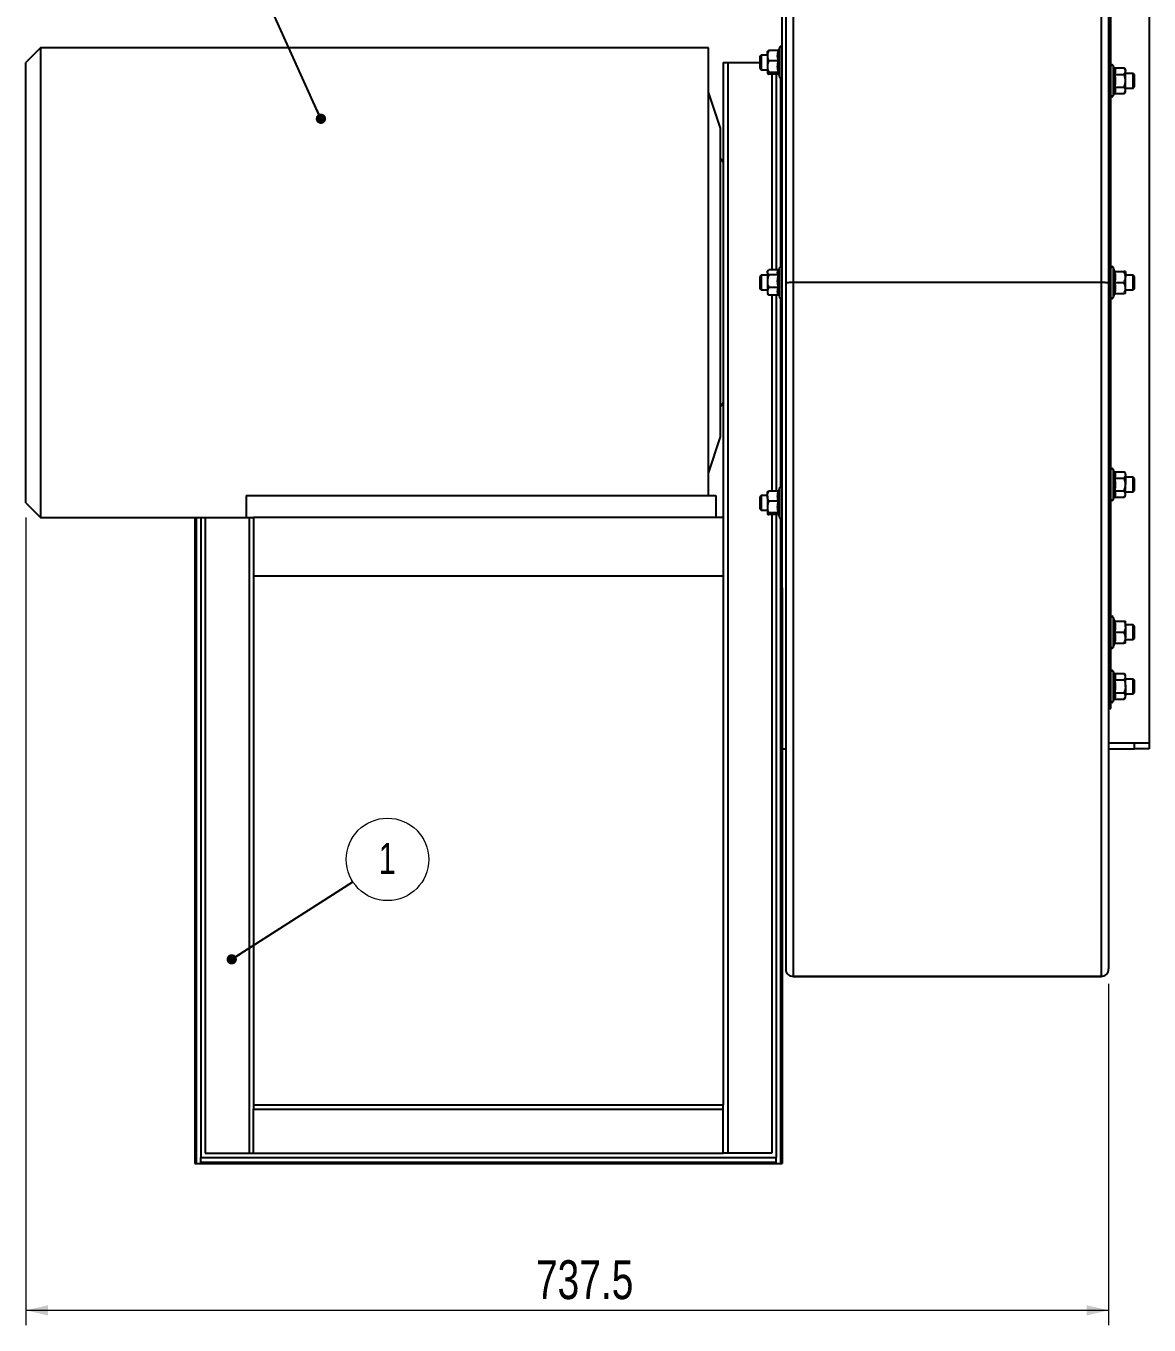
# Model space of a CAD drawing. Header units: millimetres. Extents: x 2 to 418, y 2 to 295.
# Drawn here: x 158.1 to 234.6, y 156.4 to 244.9 of the extents above; entities that cross this region are included whole.
import ezdxf

# ---------------------------------------------------------------- set-up
doc = ezdxf.new("R2010")
doc.units = ezdxf.units.MM
doc.styles.add('SLDTEXTSTYLE0', font='TXT', dxfattribs={"width": 0.75})
doc.dimstyles.new('SLDDIMSTYLE1', dxfattribs={"dimtxt": 0.18, "dimasz": 0.7, "dimexe": 0, "dimexo": 0.0625, "dimgap": 0, "dimtad": 0, "dimtih": 1, "dimtoh": 1, "dimdec": 0, "dimrnd": 1e-09, "dimzin": 0, "dimdsep": 46, "dimtxsty": 'Standard', "dimblk1": 'DOT', "dimblk2": 'DOT', "dimsah": 1, "dimcen": 0.09, "dimadec": 0, "dimazin": 0, "dimtfac": 0.7, "dimtdec": 0, "dimtofl": 0, "dimtmove": 0, "dimatfit": 3, "dimldrblk": 'DOT', "dimfxl": 0, "dimfrac": 2, "dimtolj": 1, "dimtzin": 0, "dimarcsym": 0})
doc.dimstyles.new('SLDDIMSTYLE2', dxfattribs={"dimtxt": 2.645833, "dimasz": 1.5, "dimexe": 0, "dimexo": 0.0625, "dimgap": 0.661458, "dimtad": 1, "dimdec": 1, "dimlfac": 10, "dimrnd": 1e-09, "dimzin": 12, "dimdsep": 46, "dimtxsty": 'SLDTEXTSTYLE0', "dimsah": 1, "dimcen": 0.09, "dimadec": 0, "dimazin": 3, "dimtfac": 1, "dimtdec": 1, "dimtofl": 0, "dimtmove": 0, "dimatfit": 3, "dimfxl": 0, "dimfrac": 2, "dimtolj": 1, "dimtzin": 12, "dimarcsym": 0})

# ---------------------------------------------------------------- blocks, each defined once
blk = doc.blocks.new('_D_2')
at = {"color": 7, "linetype": 'Continuous', "lineweight": 18}
for p, q in [((158.058, 211.396), (158.058, 156.396)), ((231.808, 179.645), (231.808, 156.396)), ((231.808, 157.396), (158.058, 157.396))]:
    blk.add_line(p, q, dxfattribs=at)
for points in [[(158.058, 157.396), (159.558, 157.046), (159.558, 157.746)], [(231.808, 157.396), (230.308, 157.746), (230.308, 157.046)]]:
    blk.add_solid(points, dxfattribs=at)
at = {"color": 7, "linetype": 'Continuous', "lineweight": 18, "insert": (192.794, 160.807), "char_height": 2.6458, "attachment_point": 1, "style": 'SLDTEXTSTYLE0'}
blk.add_mtext('737.5', dxfattribs=at)
blk = doc.blocks.new('_DOT')
at = {"color": 0, "linetype": 'ByBlock', "lineweight": -2}
blk.add_line((-0.5, 0), (-1, 0), dxfattribs=at)
at = {"color": 0, "linetype": 'ByBlock', "const_width": 0.5}
blk.add_lwpolyline([(-0.25, 0, 1), (0.25, 0, 1)], format="xyb", close=True, dxfattribs=at)
blk = doc.blocks.new('SW_NOTE_8')
at = {"color": 0, "linetype": 'Continuous', "lineweight": 0}
blk.add_circle((2.365, 1.517), 2.81, dxfattribs=at)
at = {"color": 0, "linetype": 'Continuous', "lineweight": 0, "insert": (2.344, 2.636), "char_height": 2.117, "attachment_point": 2, "style": 'SLDTEXTSTYLE0'}
blk.add_mtext('1', dxfattribs=at)

msp = doc.modelspace()

# ---------------------------------------------------------------- linework, layer by layer
at = {"color": 7, "linetype": 'Continuous', "lineweight": 25}
for p, q in [((234.558, 267.396), (234.558, 196.044)), ((209.808, 263.147), (209.808, 227.408)), ((231.808, 263.147), (231.808, 227.408)), ((209.558, 227.396), (209.558, 259.146)), ((231.958, 227.396), (231.958, 256.396)), ((159.058, 243.396), (158.058, 242.396)), ((204.556, 243.396), (159.058, 243.396)), ((159.058, 243.396), (159.058, 227.396)), ((204.556, 212.896), (204.556, 243.396)), ((209.408, 243.435), (209.322, 243.201)), ((208.141, 242.896), (208.058, 242.813)), ((208.058, 242.813), (208.058, 241.979)), ((208.558, 242.896), (208.141, 242.896)), ((208.141, 242.896), (208.141, 241.896)), ((208.563, 243.152), (208.558, 243.146)), ((208.558, 242.852), (208.558, 243.146)), ((208.558, 242.852), (208.558, 242.109)), ((209.3, 243.196), (208.658, 243.196)), ((209.3, 242.509), (208.658, 242.509)), ((158.058, 227.396), (158.058, 242.396)), ((205.558, 242.396), (205.558, 171.396)), ((205.558, 242.396), (205.858, 242.396)), ((205.858, 242.396), (208.058, 242.396)), ((208.058, 241.979), (208.141, 241.896)), ((208.141, 241.896), (208.558, 241.896)), ((208.558, 242.109), (208.558, 241.652)), ((208.558, 241.646), (208.563, 241.64)), ((209.3, 241.709), (208.658, 241.709)), ((209.3, 241.596), (208.658, 241.596)), ((209.158, 241.596), (209.158, 228.255)), ((209.32, 241.598), (209.408, 241.357)), ((232.153, 242.061), (232.108, 242.185)), ((232.215, 242.012), (232.858, 242.012)), ((232.215, 241.579), (232.858, 241.579)), ((232.958, 241.896), (232.858, 242.012)), ((232.958, 241.896), (232.958, 241.796)), ((232.958, 241.146), (232.958, 241.796)), ((233.475, 241.646), (232.958, 241.646)), ((233.558, 241.563), (233.475, 241.646)), ((233.475, 240.713), (233.475, 241.646)), ((233.558, 240.785), (233.558, 241.563)), ((232.215, 240.713), (232.858, 240.713)), ((232.958, 240.497), (232.958, 241.146)), ((233.475, 240.646), (233.558, 240.729)), ((233.475, 240.646), (233.475, 240.713)), ((233.558, 240.729), (233.558, 240.785)), ((205.368, 237.909), (204.556, 240.374)), ((232.108, 240.107), (232.153, 240.231)), ((232.215, 240.28), (232.858, 240.28)), ((232.858, 240.28), (232.958, 240.396)), ((232.958, 240.646), (233.475, 240.646)), ((232.958, 240.396), (232.958, 240.497)), ((205.368, 227.396), (205.368, 237.909)), ((205.558, 235.567), (205.368, 235.838)), ((209.408, 228.435), (209.341, 228.253)), ((232.197, 228.19), (232.108, 228.435)), ((158.058, 212.396), (158.058, 227.396)), ((159.058, 227.396), (159.058, 211.396)), ((205.368, 216.883), (205.368, 227.396)), ((208.141, 227.896), (208.058, 227.813)), ((208.058, 227.813), (208.058, 226.979)), ((208.558, 227.896), (208.141, 227.896)), ((208.141, 227.896), (208.141, 226.896)), ((208.611, 228.208), (208.558, 228.146)), ((208.558, 228.089), (208.558, 228.146)), ((208.558, 228.089), (208.558, 227.494)), ((208.558, 227.494), (208.558, 226.801)), ((209.3, 228.255), (208.658, 228.255)), ((209.3, 227.923), (208.658, 227.923)), ((209.558, 206.61), (209.558, 227.396)), ((209.808, 227.408), (209.808, 227.372)), ((210.308, 227.42), (231.308, 227.42)), ((231.808, 227.408), (231.808, 227.372)), ((231.958, 198.396), (231.958, 227.396)), ((232.188, 228.186), (232.189, 228.186)), ((232.215, 228.146), (232.858, 228.146)), ((232.215, 227.396), (232.858, 227.396)), ((232.958, 228.146), (232.958, 227.771)), ((233.475, 227.896), (232.958, 227.896)), ((232.958, 227.021), (232.958, 227.771)), ((233.558, 227.813), (233.475, 227.896)), ((233.475, 226.896), (233.475, 227.896)), ((233.558, 226.979), (233.558, 227.813)), ((208.058, 226.979), (208.141, 226.896)), ((208.141, 226.896), (208.558, 226.896)), ((208.558, 226.801), (208.558, 226.646)), ((208.558, 226.646), (208.611, 226.584)), ((209.3, 227.064), (208.658, 227.064)), ((209.3, 226.537), (208.658, 226.537)), ((209.158, 226.537), (209.158, 213.196)), ((209.353, 226.506), (209.408, 226.357)), ((209.808, 227.372), (209.808, 227.335)), ((209.808, 227.335), (209.808, 180.648)), ((231.808, 227.372), (231.808, 227.335)), ((231.808, 227.335), (231.808, 180.648)), ((232.108, 226.357), (232.197, 226.602)), ((232.188, 226.606), (232.189, 226.606)), ((232.215, 226.646), (232.858, 226.646)), ((232.958, 226.646), (232.958, 227.021)), ((232.958, 226.896), (233.475, 226.896)), ((233.475, 226.896), (233.558, 226.979)), ((205.368, 218.954), (205.558, 219.225)), ((204.556, 214.418), (205.368, 216.883)), ((232.153, 214.561), (232.108, 214.685)), ((232.215, 214.512), (232.858, 214.512)), ((232.958, 214.396), (232.858, 214.512)), ((232.958, 214.296), (232.958, 214.396)), ((232.958, 214.296), (232.958, 213.646)), ((233.475, 214.146), (232.958, 214.146)), ((233.558, 214.063), (233.475, 214.146)), ((233.475, 213.146), (233.475, 214.146)), ((209.408, 213.435), (209.322, 213.201)), ((232.215, 214.079), (232.858, 214.079)), ((232.958, 212.997), (232.958, 213.646)), ((233.558, 213.229), (233.558, 214.063)), ((158.058, 212.396), (159.058, 211.396)), ((173.058, 212.896), (173.058, 211.396)), ((173.058, 212.896), (205.058, 212.896)), ((205.058, 212.896), (205.058, 211.396)), ((208.141, 212.896), (208.058, 212.813)), ((208.058, 212.813), (208.058, 212.757)), ((208.058, 212.757), (208.058, 211.979)), ((208.558, 212.896), (208.141, 212.896)), ((208.141, 212.896), (208.141, 212.829)), ((208.141, 212.829), (208.141, 211.896)), ((208.558, 212.852), (208.558, 213.146)), ((208.558, 212.852), (208.558, 212.109)), ((209.3, 213.196), (208.658, 213.196)), ((209.3, 212.509), (208.658, 212.509)), ((232.108, 212.607), (232.153, 212.731)), ((232.215, 213.213), (232.858, 213.213)), ((232.215, 212.78), (232.858, 212.78)), ((232.858, 212.78), (232.958, 212.896)), ((232.958, 213.146), (233.475, 213.146)), ((232.958, 212.896), (232.958, 212.997)), ((233.475, 213.146), (233.558, 213.229)), ((208.058, 211.979), (208.141, 211.896)), ((208.141, 211.896), (208.558, 211.896)), ((208.558, 212.109), (208.558, 211.652)), ((209.3, 211.709), (208.658, 211.709)), ((209.3, 211.596), (208.658, 211.596)), ((209.158, 211.596), (209.158, 167.796)), ((209.32, 211.598), (209.408, 211.357)), ((159.058, 211.396), (169.558, 211.396)), ((169.558, 211.396), (169.658, 211.396)), ((169.558, 211.396), (169.558, 167.396)), ((169.658, 211.396), (169.658, 167.396)), ((169.658, 211.396), (169.958, 211.396)), ((169.958, 211.396), (169.958, 167.796)), ((169.958, 211.396), (170.258, 211.396)), ((170.258, 211.396), (173.258, 211.396)), ((173.258, 211.396), (173.558, 211.396)), ((205.558, 211.396), (173.558, 211.396)), ((173.558, 211.396), (173.558, 171.396)), ((205.558, 207.396), (173.558, 207.396)), ((209.558, 206.61), (209.558, 167.396)), ((232.197, 204.374), (232.108, 204.619)), ((232.188, 204.371), (232.189, 204.37)), ((232.215, 204.33), (232.858, 204.33)), ((232.215, 203.58), (232.858, 203.58)), ((232.958, 203.955), (232.958, 204.33)), ((233.475, 204.08), (232.958, 204.08)), ((232.958, 203.955), (232.958, 203.205)), ((233.558, 203.998), (233.475, 204.08)), ((233.475, 203.08), (233.475, 204.08)), ((233.558, 203.163), (233.558, 203.998)), ((232.108, 202.541), (232.197, 202.787)), ((232.188, 202.79), (232.189, 202.79)), ((232.215, 202.83), (232.858, 202.83)), ((232.958, 202.83), (232.958, 203.205)), ((232.958, 203.08), (233.475, 203.08)), ((233.475, 203.08), (233.558, 203.163)), ((232.153, 200.811), (232.108, 200.935)), ((232.215, 200.762), (232.858, 200.762)), ((232.215, 200.329), (232.858, 200.329)), ((232.958, 200.646), (232.858, 200.762)), ((232.958, 200.546), (232.958, 200.646)), ((232.958, 199.896), (232.958, 200.546)), ((233.475, 200.396), (232.958, 200.396)), ((233.558, 200.313), (233.475, 200.396)), ((233.475, 199.396), (233.475, 200.396)), ((233.558, 199.479), (233.558, 200.313)), ((232.215, 199.463), (232.858, 199.463)), ((232.858, 199.03), (232.958, 199.146)), ((232.958, 199.896), (232.958, 199.247)), ((232.958, 199.396), (233.475, 199.396)), ((232.958, 199.146), (232.958, 199.247)), ((233.475, 199.396), (233.558, 199.479)), ((231.808, 198.396), (231.958, 198.396)), ((232.108, 198.857), (232.153, 198.981)), ((232.215, 199.03), (232.858, 199.03)), ((209.558, 195.646), (209.808, 195.646)), ((231.808, 196.044), (233.558, 196.044)), ((231.808, 195.644), (233.558, 195.644)), ((233.558, 195.644), (233.558, 196.044)), ((233.558, 196.044), (234.558, 196.044)), ((234.558, 195.644), (233.558, 195.644)), ((234.558, 196.044), (234.558, 195.644)), ((210.308, 180.146), (231.308, 180.146)), ((173.558, 171.396), (205.558, 171.396)), ((173.558, 171.396), (173.558, 171.096)), ((173.558, 171.096), (205.558, 171.096)), ((173.558, 168.096), (173.558, 171.096)), ((205.558, 171.096), (205.558, 171.396)), ((205.558, 168.096), (205.558, 171.096)), ((169.558, 167.396), (169.658, 167.396)), ((169.658, 167.396), (169.958, 167.396)), ((169.958, 167.796), (209.158, 167.796)), ((169.958, 167.496), (169.958, 167.796)), ((169.958, 167.496), (209.158, 167.496)), ((169.958, 167.396), (169.958, 167.496)), ((169.958, 167.396), (209.158, 167.396)), ((170.258, 168.096), (173.558, 168.096)), ((173.558, 168.096), (205.558, 168.096)), ((208.858, 168.096), (205.558, 168.096)), ((209.158, 167.496), (209.158, 167.796)), ((209.158, 167.396), (209.158, 167.496)), ((209.158, 167.396), (209.458, 167.396)), ((209.458, 167.396), (209.558, 167.396))]:
    msp.add_line(p, q, dxfattribs=at)
at = {"color": 8, "linetype": 'Continuous', "lineweight": 25}
for p, q in [((209.408, 241.357), (209.408, 243.435)), ((209.326, 243.203), (209.362, 243.241)), ((205.858, 242.396), (205.858, 168.096)), ((208.858, 241.596), (208.858, 228.255)), ((232.108, 242.185), (232.108, 240.107)), ((209.458, 241.309), (209.458, 228.483)), ((209.408, 228.356), (209.408, 228.435)), ((209.408, 226.357), (209.408, 228.356)), ((232.108, 228.435), (232.108, 226.357)), ((208.858, 226.537), (208.858, 213.196)), ((209.458, 226.309), (209.458, 213.483)), ((232.108, 214.685), (232.108, 214.546)), ((232.108, 214.546), (232.108, 212.607)), ((209.326, 213.203), (209.362, 213.241)), ((209.408, 213.028), (209.408, 213.435)), ((209.408, 211.357), (209.408, 213.028)), ((208.858, 211.596), (208.858, 168.096)), ((170.258, 211.396), (170.258, 168.096)), ((173.258, 211.396), (173.258, 168.096)), ((209.458, 211.309), (209.458, 167.396)), ((232.108, 204.619), (232.108, 204.1)), ((232.108, 204.1), (232.108, 202.541)), ((232.108, 200.935), (232.108, 199.896)), ((232.108, 199.896), (232.108, 198.857)), ((210.308, 180.146), (210.308, 180.139)), ((231.308, 180.146), (231.308, 180.136))]:
    msp.add_line(p, q, dxfattribs=at)
at = {"color": 7, "linetype": 'Continuous', "lineweight": 25}
for centre, radius, start, end in [((209.48, 243.409), 0.0773, 0, 160), ((232.035, 242.159), 0.0773, 20, 180), ((209.48, 241.383), 0.0773, 200, 0), ((232.035, 240.133), 0.0773, 180, 340), ((209.48, 228.409), 0.0773, 0, 160), ((232.035, 228.409), 0.0773, 20, 180), ((232.255, 228.206), 0.06, 196.24544, 262.4468), ((232.255, 226.586), 0.06, 97.58811, 164.35455), ((209.48, 226.383), 0.0773, 200, 0), ((232.035, 226.383), 0.0773, 180, 340), ((232.035, 214.659), 0.0773, 20, 180), ((209.48, 213.409), 0.0773, 0, 160), ((232.035, 212.633), 0.0773, 180, 340), ((209.48, 211.383), 0.0773, 200, 0), ((232.035, 204.593), 0.0773, 20, 180), ((232.255, 204.39), 0.06, 196.23403, 262.32988), ((232.255, 202.77), 0.06, 97.6636, 164.3516), ((232.035, 202.568), 0.0773, 180, 340), ((232.035, 200.909), 0.0773, 20, 180), ((232.035, 198.883), 0.0773, 180, 340)]:
    msp.add_arc(centre, radius, start, end, dxfattribs=at)
for points, knots in [([(210.308, 263.647), (210.308, 263.638), (210.308, 263.619), (210.308, 263.451), (210.308, 263.181), (210.308, 262.8), (210.308, 262.311), (210.308, 261.715), (210.308, 261.013), (210.308, 260.208), (210.308, 259.301), (210.308, 258.295), (210.308, 257.193), (210.308, 255.998), (210.308, 254.712), (210.308, 253.339), (210.308, 251.883), (210.308, 250.348), (210.308, 248.738), (210.308, 247.057), (210.308, 245.309), (210.308, 243.5), (210.308, 241.634), (210.308, 239.717), (210.308, 237.754), (210.308, 235.749), (210.308, 233.709), (210.308, 231.637), (210.308, 229.54), (210.308, 228.127), (210.308, 227.42)], [0, 0, 0, 0, 0.035726, 0.071453, 0.107179, 0.142905, 0.178631, 0.214357, 0.250083, 0.285809, 0.321536, 0.357262, 0.392988, 0.428714, 0.46444, 0.500166, 0.535893, 0.571619, 0.607345, 0.643071, 0.678797, 0.714524, 0.75025, 0.785928, 0.821607, 0.857286, 0.892964, 0.928643, 0.964321, 1, 1, 1, 1]), ([(208.658, 243.196), (208.631, 243.143), (208.578, 243.034), (208.558, 242.915), (208.558, 242.854), (208.558, 242.852)], [0, 0, 0, 0, 0.484337, 0.986317, 1, 1, 1, 1]), ([(208.558, 242.852), (208.562, 242.804), (208.569, 242.706), (208.614, 242.592), (208.648, 242.528), (208.658, 242.509)], [0, 0, 0, 0, 0.406286, 0.827279, 1, 1, 1, 1]), ([(208.658, 242.509), (208.631, 242.447), (208.578, 242.32), (208.558, 242.182), (208.558, 242.111), (208.558, 242.109)], [0, 0, 0, 0, 0.484344, 0.986322, 1, 1, 1, 1]), ([(208.658, 243.196), (208.642, 243.191), (208.597, 243.177), (208.583, 243.162), (208.575, 243.152)], [0, 0, 0, 0, 0.340181, 1, 1, 1, 1]), ([(209.3, 242.509), (209.28, 242.621), (209.241, 242.851), (209.28, 243.08), (209.3, 243.196)], [0, 0, 0, 0, 0.492241, 1, 1, 1, 1]), ([(209.3, 241.709), (209.28, 241.84), (209.241, 242.107), (209.28, 242.373), (209.3, 242.509)], [0, 0, 0, 0, 0.492241, 1, 1, 1, 1]), ([(209.3, 243.196), (209.307, 243.197), (209.32, 243.198), (209.338, 243.208), (209.353, 243.222), (209.36, 243.234), (209.362, 243.241), (209.362, 243.241)], [0, 0, 0, 0, 0.236086, 0.471259, 0.732206, 0.993921, 1, 1, 1, 1]), ([(209.3, 242.509), (209.307, 242.509), (209.32, 242.509), (209.338, 242.51), (209.353, 242.512), (209.36, 242.514), (209.362, 242.515), (209.362, 242.515)], [0, 0, 0, 0, 0.236076, 0.471249, 0.732226, 0.993895, 1, 1, 1, 1]), ([(209.362, 243.241), (209.356, 243.21), (209.321, 243.051), (209.304, 242.805), (209.346, 242.597), (209.362, 242.515)], [0, 0, 0, 0, 0.130523, 0.655231, 1, 1, 1, 1]), ([(209.362, 242.515), (209.356, 242.479), (209.321, 242.297), (209.304, 242.011), (209.346, 241.767), (209.362, 241.67)], [0, 0, 0, 0, 0.13052, 0.655233, 1, 1, 1, 1]), ([(208.558, 242.109), (208.562, 242.053), (208.569, 241.939), (208.614, 241.806), (208.648, 241.731), (208.658, 241.709)], [0, 0, 0, 0, 0.406282, 0.827265, 1, 1, 1, 1]), ([(208.658, 241.709), (208.642, 241.704), (208.585, 241.686), (208.569, 241.667), (208.558, 241.652)], [0, 0, 0, 0, 0.26614, 1, 1, 1, 1]), ([(208.558, 241.652), (208.558, 241.651), (208.559, 241.635), (208.594, 241.616), (208.647, 241.599), (208.658, 241.596)], [0, 0, 0, 0, 0.066687, 0.814096, 1, 1, 1, 1]), ([(209.3, 241.596), (209.28, 241.615), (209.241, 241.652), (209.28, 241.69), (209.3, 241.709)], [0, 0, 0, 0, 0.492242, 1, 1, 1, 1]), ([(209.362, 241.67), (209.362, 241.67), (209.36, 241.676), (209.353, 241.686), (209.338, 241.699), (209.32, 241.707), (209.307, 241.708), (209.3, 241.709)], [0, 0, 0, 0, 0.006157, 0.267815, 0.528786, 0.763919, 1, 1, 1, 1]), ([(232.153, 241.603), (232.16, 241.623), (232.194, 241.72), (232.211, 241.874), (232.17, 242.008), (232.153, 242.061)], [0, 0, 0, 0, 0.130524, 0.655236, 1, 1, 1, 1]), ([(232.215, 242.012), (232.209, 242.013), (232.196, 242.014), (232.177, 242.025), (232.163, 242.04), (232.156, 242.054), (232.153, 242.061), (232.153, 242.061)], [0, 0, 0, 0, 0.236148, 0.471288, 0.73223, 0.99387, 1, 1, 1, 1]), ([(232.153, 240.689), (232.16, 240.728), (232.194, 240.926), (232.211, 241.235), (232.17, 241.499), (232.153, 241.603)], [0, 0, 0, 0, 0.13052, 0.655235, 1, 1, 1, 1]), ([(232.153, 241.603), (232.153, 241.603), (232.156, 241.6), (232.163, 241.593), (232.177, 241.585), (232.196, 241.58), (232.209, 241.579), (232.215, 241.579)], [0, 0, 0, 0, 0.006105, 0.267766, 0.528711, 0.763857, 1, 1, 1, 1]), ([(232.215, 242.012), (232.235, 241.941), (232.275, 241.797), (232.235, 241.652), (232.215, 241.579)], [0, 0, 0, 0, 0.492246, 1, 1, 1, 1]), ([(232.215, 241.579), (232.235, 241.437), (232.275, 241.148), (232.235, 240.86), (232.215, 240.713)], [0, 0, 0, 0, 0.492242, 1, 1, 1, 1]), ([(232.958, 241.796), (232.954, 241.826), (232.946, 241.888), (232.901, 241.959), (232.868, 242), (232.858, 242.012)], [0, 0, 0, 0, 0.406292, 0.827277, 1, 1, 1, 1]), ([(232.858, 241.579), (232.884, 241.613), (232.937, 241.681), (232.958, 241.756), (232.958, 241.795), (232.958, 241.796)], [0, 0, 0, 0, 0.48434, 0.986319, 1, 1, 1, 1]), ([(232.958, 241.146), (232.954, 241.207), (232.946, 241.33), (232.901, 241.474), (232.868, 241.555), (232.858, 241.579)], [0, 0, 0, 0, 0.406286, 0.827274, 1, 1, 1, 1]), ([(232.153, 240.689), (232.153, 240.689), (232.156, 240.692), (232.163, 240.699), (232.177, 240.707), (232.196, 240.712), (232.209, 240.713), (232.215, 240.713)], [0, 0, 0, 0, 0.006105, 0.267766, 0.528711, 0.763857, 1, 1, 1, 1]), ([(232.153, 240.231), (232.16, 240.251), (232.194, 240.352), (232.211, 240.508), (232.17, 240.637), (232.153, 240.689)], [0, 0, 0, 0, 0.130524, 0.655235, 1, 1, 1, 1]), ([(232.215, 240.713), (232.235, 240.642), (232.275, 240.498), (232.235, 240.353), (232.215, 240.28)], [0, 0, 0, 0, 0.492243, 1, 1, 1, 1]), ([(232.858, 240.713), (232.884, 240.78), (232.937, 240.917), (232.958, 241.067), (232.958, 241.144), (232.958, 241.146)], [0, 0, 0, 0, 0.48434, 0.986313, 1, 1, 1, 1]), ([(232.958, 240.497), (232.958, 240.501), (232.956, 240.562), (232.921, 240.636), (232.868, 240.7), (232.858, 240.713)], [0, 0, 0, 0, 0.066694, 0.814102, 1, 1, 1, 1]), ([(232.153, 240.231), (232.153, 240.231), (232.156, 240.238), (232.163, 240.252), (232.177, 240.267), (232.196, 240.278), (232.209, 240.279), (232.215, 240.28)], [0, 0, 0, 0, 0.00613, 0.26777, 0.528712, 0.763852, 1, 1, 1, 1]), ([(232.858, 240.28), (232.873, 240.298), (232.93, 240.367), (232.946, 240.442), (232.958, 240.497)], [0, 0, 0, 0, 0.266126, 1, 1, 1, 1]), ([(209.3, 228.255), (209.307, 228.255), (209.32, 228.257), (209.338, 228.268), (209.349, 228.278), (209.353, 228.285), (209.353, 228.286)], [0, 0, 0, 0, 0.306227, 0.61126, 0.949795, 1, 1, 1, 1]), ([(208.558, 228.089), (208.558, 228.093), (208.559, 228.139), (208.594, 228.196), (208.647, 228.245), (208.658, 228.255)], [0, 0, 0, 0, 0.066691, 0.814091, 1, 1, 1, 1]), ([(208.658, 227.923), (208.642, 227.937), (208.585, 227.99), (208.569, 228.047), (208.558, 228.089)], [0, 0, 0, 0, 0.2661351, 1, 1, 1, 1]), ([(208.658, 227.923), (208.631, 227.856), (208.578, 227.72), (208.558, 227.572), (208.558, 227.496), (208.558, 227.494)], [0, 0, 0, 0, 0.484342, 0.986322, 1, 1, 1, 1]), ([(208.558, 227.494), (208.562, 227.434), (208.569, 227.311), (208.614, 227.169), (208.648, 227.088), (208.658, 227.064)], [0, 0, 0, 0, 0.406291, 0.827269, 1, 1, 1, 1]), ([(209.3, 227.923), (209.28, 227.977), (209.241, 228.088), (209.28, 228.199), (209.3, 228.255)], [0, 0, 0, 0, 0.492245, 1, 1, 1, 1]), ([(209.3, 227.064), (209.28, 227.205), (209.241, 227.491), (209.28, 227.778), (209.3, 227.923)], [0, 0, 0, 0, 0.492246, 1, 1, 1, 1]), ([(209.3, 227.923), (209.307, 227.923), (209.32, 227.924), (209.338, 227.931), (209.353, 227.94), (209.36, 227.948), (209.362, 227.953), (209.362, 227.953)], [0, 0, 0, 0, 0.236089, 0.471253, 0.732214, 0.993896, 1, 1, 1, 1]), ([(209.362, 227.953), (209.356, 227.914), (209.321, 227.717), (209.304, 227.41), (209.346, 227.149), (209.362, 227.046)], [0, 0, 0, 0, 0.130525, 0.655233, 1, 1, 1, 1]), ([(209.808, 227.372), (209.808, 227.372), (209.808, 227.372), (209.808, 227.373), (209.809, 227.377), (209.822, 227.385), (209.876, 227.398), (209.99, 227.41), (210.139, 227.419), (210.252, 227.42), (210.308, 227.42)], [0, 0, 0, 0, 0.006996, 0.009033, 0.03551, 0.14174, 0.356415, 0.570976, 0.785485, 1, 1, 1, 1]), ([(210.308, 227.42), (210.308, 226.606), (210.308, 224.978), (210.308, 222.533), (210.308, 220.095), (210.308, 217.67), (210.308, 215.28), (210.308, 212.932), (210.308, 210.632), (210.308, 208.372), (210.308, 206.144), (210.308, 203.956), (210.308, 201.816), (210.308, 199.745), (210.308, 197.748), (210.308, 195.833), (210.308, 194.004), (210.308, 192.269), (210.308, 190.63), (210.308, 189.094), (210.308, 187.666), (210.308, 186.349), (210.308, 185.147), (210.308, 184.065), (210.308, 183.132), (210.308, 182.338), (210.308, 181.676), (210.308, 181.122), (210.308, 180.68), (210.308, 180.342), (210.308, 180.211), (210.308, 180.146)], [0, 0, 0, 0, 0.035123, 0.070246, 0.105369, 0.140492, 0.175615, 0.210111, 0.244607, 0.279103, 0.313599, 0.348799, 0.383999, 0.419199, 0.454399, 0.489598, 0.524798, 0.559998, 0.595198, 0.630398, 0.665598, 0.700797, 0.735997, 0.771197, 0.806397, 0.838664, 0.870931, 0.903198, 0.935465, 0.967733, 1, 1, 1, 1]), ([(231.308, 227.42), (231.364, 227.42), (231.476, 227.419), (231.626, 227.41), (231.74, 227.398), (231.794, 227.385), (231.806, 227.377), (231.808, 227.373), (231.808, 227.372), (231.808, 227.372), (231.808, 227.372)], [0, 0, 0, 0, 0.214509, 0.429019, 0.643582, 0.858258, 0.964489, 0.990967, 0.993004, 1, 1, 1, 1]), ([(231.308, 227.42), (231.308, 226.606), (231.308, 224.978), (231.308, 222.533), (231.308, 220.095), (231.308, 217.67), (231.308, 215.28), (231.308, 212.932), (231.308, 210.632), (231.308, 208.372), (231.308, 206.144), (231.308, 203.956), (231.308, 201.816), (231.308, 199.745), (231.308, 197.748), (231.308, 195.833), (231.308, 194.004), (231.308, 192.269), (231.308, 190.63), (231.308, 189.094), (231.308, 187.666), (231.308, 186.349), (231.308, 185.147), (231.308, 184.065), (231.308, 183.132), (231.308, 182.338), (231.308, 181.676), (231.308, 181.122), (231.308, 180.68), (231.308, 180.342), (231.308, 180.211), (231.308, 180.146)], [0, 0, 0, 0, 0.035123, 0.070246, 0.105369, 0.140492, 0.175615, 0.210111, 0.244607, 0.279103, 0.313599, 0.348799, 0.383999, 0.419199, 0.454399, 0.489598, 0.524798, 0.559998, 0.595198, 0.630398, 0.665598, 0.700797, 0.735997, 0.771197, 0.806397, 0.838664, 0.870931, 0.903198, 0.935465, 0.967733, 1, 1, 1, 1]), ([(232.153, 227.396), (232.16, 227.43), (232.194, 227.6), (232.211, 227.868), (232.17, 228.097), (232.153, 228.188)], [0, 0, 0, 0, 0.130524, 0.655234, 1, 1, 1, 1]), ([(232.215, 228.146), (232.209, 228.147), (232.196, 228.148), (232.177, 228.157), (232.163, 228.171), (232.156, 228.182), (232.153, 228.188), (232.153, 228.188)], [0, 0, 0, 0, 0.2361498, 0.4713015, 0.732254, 0.9938948, 1, 1, 1, 1]), ([(232.153, 226.604), (232.16, 226.638), (232.194, 226.81), (232.211, 227.079), (232.17, 227.306), (232.153, 227.396)], [0, 0, 0, 0, 0.130524, 0.655236, 1, 1, 1, 1]), ([(232.153, 227.396), (232.153, 227.396), (232.156, 227.396), (232.163, 227.396), (232.177, 227.396), (232.196, 227.396), (232.209, 227.396), (232.215, 227.396)], [0, 0, 0, 0, 0.00613, 0.26777, 0.528712, 0.763852, 1, 1, 1, 1]), ([(232.215, 228.146), (232.235, 228.023), (232.275, 227.773), (232.235, 227.523), (232.215, 227.396)], [0, 0, 0, 0, 0.492243, 1, 1, 1, 1]), ([(232.215, 227.396), (232.235, 227.273), (232.275, 227.023), (232.235, 226.773), (232.215, 226.646)], [0, 0, 0, 0, 0.492242, 1, 1, 1, 1]), ([(232.958, 227.771), (232.954, 227.824), (232.946, 227.93), (232.901, 228.055), (232.868, 228.125), (232.858, 228.146)], [0, 0, 0, 0, 0.406292, 0.827277, 1, 1, 1, 1]), ([(232.958, 228.146), (232.958, 228.146), (232.956, 228.146), (232.921, 228.146), (232.868, 228.146), (232.858, 228.146)], [0, 0, 0, 0, 0.066693, 0.814093, 1, 1, 1, 1]), ([(232.858, 227.396), (232.884, 227.454), (232.937, 227.573), (232.958, 227.703), (232.958, 227.769), (232.958, 227.771)], [0, 0, 0, 0, 0.48434, 0.986326, 1, 1, 1, 1]), ([(232.958, 227.021), (232.954, 227.074), (232.946, 227.18), (232.901, 227.305), (232.868, 227.375), (232.858, 227.396)], [0, 0, 0, 0, 0.406288, 0.82727, 1, 1, 1, 1]), ([(208.658, 227.064), (208.631, 227.023), (208.578, 226.94), (208.558, 226.849), (208.558, 226.802), (208.558, 226.801)], [0, 0, 0, 0, 0.484337, 0.986317, 1, 1, 1, 1]), ([(208.558, 226.801), (208.562, 226.764), (208.569, 226.689), (208.614, 226.602), (208.648, 226.552), (208.658, 226.537)], [0, 0, 0, 0, 0.40629, 0.827279, 1, 1, 1, 1]), ([(208.658, 226.537), (208.64, 226.551), (208.621, 226.566), (208.614, 226.582), (208.613, 226.583)], [0, 0, 0, 0, 0.92627, 1, 1, 1, 1]), ([(209.3, 226.537), (209.28, 226.624), (209.241, 226.799), (209.28, 226.975), (209.3, 227.064)], [0, 0, 0, 0, 0.492239, 1, 1, 1, 1]), ([(209.3, 227.064), (209.307, 227.064), (209.32, 227.063), (209.338, 227.059), (209.353, 227.053), (209.36, 227.048), (209.362, 227.046), (209.362, 227.046)], [0, 0, 0, 0, 0.23607, 0.471233, 0.732163, 0.99386, 1, 1, 1, 1]), ([(209.362, 226.489), (209.362, 226.489), (209.36, 226.496), (209.353, 226.509), (209.338, 226.525), (209.32, 226.535), (209.307, 226.537), (209.3, 226.537)], [0, 0, 0, 0, 0.006105, 0.267777, 0.528757, 0.763915, 1, 1, 1, 1]), ([(209.362, 227.046), (209.356, 227.022), (209.321, 226.903), (209.304, 226.716), (209.346, 226.553), (209.362, 226.489)], [0, 0, 0, 0, 0.130528, 0.655234, 1, 1, 1, 1]), ([(232.153, 226.604), (232.153, 226.604), (232.156, 226.61), (232.163, 226.622), (232.177, 226.635), (232.196, 226.644), (232.209, 226.645), (232.215, 226.646)], [0, 0, 0, 0, 0.006105, 0.26777, 0.528719, 0.763853, 1, 1, 1, 1]), ([(232.858, 226.646), (232.884, 226.704), (232.937, 226.823), (232.958, 226.953), (232.958, 227.019), (232.958, 227.021)], [0, 0, 0, 0, 0.48434, 0.986319, 1, 1, 1, 1]), ([(232.958, 226.646), (232.958, 226.646), (232.956, 226.646), (232.921, 226.646), (232.868, 226.646), (232.858, 226.646)], [0, 0, 0, 0, 0.066693, 0.814093, 1, 1, 1, 1]), ([(232.153, 214.103), (232.16, 214.123), (232.194, 214.22), (232.211, 214.374), (232.17, 214.508), (232.153, 214.561)], [0, 0, 0, 0, 0.130524, 0.655234, 1, 1, 1, 1]), ([(232.215, 214.512), (232.209, 214.513), (232.196, 214.514), (232.177, 214.525), (232.163, 214.54), (232.156, 214.554), (232.153, 214.561), (232.153, 214.561)], [0, 0, 0, 0, 0.236137, 0.471273, 0.732235, 0.99387, 1, 1, 1, 1]), ([(232.215, 214.512), (232.235, 214.441), (232.275, 214.297), (232.235, 214.152), (232.215, 214.079)], [0, 0, 0, 0, 0.4922468, 1, 1, 1, 1]), ([(232.858, 214.512), (232.873, 214.494), (232.93, 214.425), (232.946, 214.35), (232.958, 214.296)], [0, 0, 0, 0, 0.266128, 1, 1, 1, 1]), ([(232.958, 214.296), (232.958, 214.291), (232.956, 214.23), (232.921, 214.156), (232.868, 214.092), (232.858, 214.079)], [0, 0, 0, 0, 0.06669, 0.814099, 1, 1, 1, 1]), ([(209.3, 213.196), (209.307, 213.197), (209.32, 213.198), (209.338, 213.208), (209.353, 213.222), (209.36, 213.234), (209.362, 213.241), (209.362, 213.241)], [0, 0, 0, 0, 0.23608, 0.471247, 0.732211, 0.99389, 1, 1, 1, 1]), ([(209.362, 213.241), (209.356, 213.21), (209.321, 213.051), (209.304, 212.805), (209.346, 212.597), (209.362, 212.515)], [0, 0, 0, 0, 0.130523, 0.655234, 1, 1, 1, 1]), ([(232.153, 213.189), (232.16, 213.228), (232.194, 213.426), (232.211, 213.735), (232.17, 213.999), (232.153, 214.103)], [0, 0, 0, 0, 0.130523, 0.655233, 1, 1, 1, 1]), ([(232.215, 214.079), (232.209, 214.079), (232.196, 214.08), (232.177, 214.085), (232.163, 214.093), (232.156, 214.1), (232.153, 214.103), (232.153, 214.103)], [0, 0, 0, 0, 0.23614, 0.471282, 0.732237, 0.993878, 1, 1, 1, 1]), ([(232.215, 214.079), (232.235, 213.937), (232.275, 213.648), (232.235, 213.36), (232.215, 213.213)], [0, 0, 0, 0, 0.492242, 1, 1, 1, 1]), ([(232.958, 213.646), (232.954, 213.707), (232.946, 213.83), (232.901, 213.974), (232.868, 214.055), (232.858, 214.079)], [0, 0, 0, 0, 0.406297, 0.827275, 1, 1, 1, 1]), ([(232.858, 213.213), (232.884, 213.28), (232.937, 213.417), (232.958, 213.567), (232.958, 213.644), (232.958, 213.646)], [0, 0, 0, 0, 0.484343, 0.986326, 1, 1, 1, 1]), ([(208.558, 212.852), (208.558, 212.86), (208.559, 212.956), (208.594, 213.074), (208.647, 213.176), (208.658, 213.196)], [0, 0, 0, 0, 0.0666927, 0.814095, 1, 1, 1, 1]), ([(208.558, 213.14), (208.562, 213.148), (208.569, 213.164), (208.614, 213.182), (208.648, 213.193), (208.658, 213.196)], [0, 0, 0, 0, 0.406291, 0.82727, 1, 1, 1, 1]), ([(208.658, 212.509), (208.642, 212.538), (208.585, 212.647), (208.569, 212.765), (208.558, 212.852)], [0, 0, 0, 0, 0.266136, 1, 1, 1, 1]), ([(208.658, 212.509), (208.631, 212.447), (208.578, 212.32), (208.558, 212.182), (208.558, 212.111), (208.558, 212.109)], [0, 0, 0, 0, 0.484341, 0.986322, 1, 1, 1, 1]), ([(209.3, 212.509), (209.28, 212.621), (209.241, 212.851), (209.28, 213.08), (209.3, 213.196)], [0, 0, 0, 0, 0.492245, 1, 1, 1, 1]), ([(209.3, 211.709), (209.28, 211.84), (209.241, 212.107), (209.28, 212.373), (209.3, 212.509)], [0, 0, 0, 0, 0.492244, 1, 1, 1, 1]), ([(209.3, 212.509), (209.307, 212.509), (209.32, 212.509), (209.338, 212.51), (209.353, 212.512), (209.36, 212.514), (209.362, 212.515), (209.362, 212.515)], [0, 0, 0, 0, 0.236076, 0.471248, 0.732223, 0.99389, 1, 1, 1, 1]), ([(209.362, 212.515), (209.356, 212.479), (209.321, 212.297), (209.304, 212.011), (209.346, 211.767), (209.362, 211.67)], [0, 0, 0, 0, 0.130523, 0.655233, 1, 1, 1, 1]), ([(232.153, 213.189), (232.153, 213.189), (232.156, 213.192), (232.163, 213.199), (232.177, 213.207), (232.196, 213.212), (232.209, 213.213), (232.215, 213.213)], [0, 0, 0, 0, 0.0061216, 0.2677491, 0.528718, 0.7638616, 1, 1, 1, 1]), ([(232.153, 212.731), (232.16, 212.751), (232.194, 212.852), (232.211, 213.008), (232.17, 213.137), (232.153, 213.189)], [0, 0, 0, 0, 0.130522, 0.655235, 1, 1, 1, 1]), ([(232.153, 212.731), (232.153, 212.731), (232.156, 212.738), (232.163, 212.752), (232.177, 212.767), (232.196, 212.778), (232.209, 212.779), (232.215, 212.78)], [0, 0, 0, 0, 0.00613, 0.267772, 0.528715, 0.763857, 1, 1, 1, 1]), ([(232.215, 213.213), (232.235, 213.142), (232.275, 212.998), (232.235, 212.853), (232.215, 212.78)], [0, 0, 0, 0, 0.492241, 1, 1, 1, 1]), ([(232.958, 212.997), (232.954, 213.027), (232.946, 213.089), (232.901, 213.16), (232.868, 213.201), (232.858, 213.213)], [0, 0, 0, 0, 0.406295, 0.827275, 1, 1, 1, 1]), ([(232.858, 212.78), (232.884, 212.814), (232.937, 212.882), (232.958, 212.957), (232.958, 212.995), (232.958, 212.997)], [0, 0, 0, 0, 0.484345, 0.986322, 1, 1, 1, 1]), ([(208.558, 212.109), (208.562, 212.053), (208.569, 211.939), (208.614, 211.806), (208.648, 211.731), (208.658, 211.709)], [0, 0, 0, 0, 0.4062907, 0.8272693, 1, 1, 1, 1]), ([(208.658, 211.709), (208.631, 211.7), (208.578, 211.682), (208.558, 211.663), (208.558, 211.653), (208.558, 211.652)], [0, 0, 0, 0, 0.484338, 0.986317, 1, 1, 1, 1]), ([(208.558, 211.652), (208.562, 211.645), (208.569, 211.628), (208.614, 211.61), (208.648, 211.599), (208.658, 211.596)], [0, 0, 0, 0, 0.406291, 0.82727, 1, 1, 1, 1]), ([(209.3, 211.596), (209.28, 211.615), (209.241, 211.652), (209.28, 211.69), (209.3, 211.709)], [0, 0, 0, 0, 0.492242, 1, 1, 1, 1]), ([(209.3, 211.709), (209.307, 211.708), (209.32, 211.707), (209.338, 211.699), (209.353, 211.686), (209.36, 211.676), (209.362, 211.67), (209.362, 211.67)], [0, 0, 0, 0, 0.236084, 0.471233, 0.732208, 0.993869, 1, 1, 1, 1]), ([(209.322, 211.591), (209.321, 211.592), (209.315, 211.595), (209.307, 211.596), (209.3, 211.596)], [0, 0, 0, 0, 0.145162, 1, 1, 1, 1]), ([(232.153, 203.58), (232.16, 203.614), (232.194, 203.785), (232.211, 204.052), (232.17, 204.282), (232.153, 204.373)], [0, 0, 0, 0, 0.130523, 0.655233, 1, 1, 1, 1]), ([(232.215, 204.33), (232.209, 204.331), (232.196, 204.332), (232.177, 204.341), (232.163, 204.355), (232.156, 204.366), (232.153, 204.372), (232.153, 204.373)], [0, 0, 0, 0, 0.236134, 0.471277, 0.732234, 0.993847, 1, 1, 1, 1]), ([(232.153, 202.788), (232.16, 202.822), (232.194, 202.995), (232.211, 203.263), (232.17, 203.49), (232.153, 203.58)], [0, 0, 0, 0, 0.130524, 0.655231, 1, 1, 1, 1]), ([(232.215, 203.58), (232.209, 203.58), (232.196, 203.58), (232.177, 203.58), (232.163, 203.58), (232.156, 203.58), (232.153, 203.58), (232.153, 203.58)], [0, 0, 0, 0, 0.236148, 0.471288, 0.73223, 0.99387, 1, 1, 1, 1]), ([(232.215, 204.33), (232.235, 204.207), (232.275, 203.957), (232.235, 203.707), (232.215, 203.58)], [0, 0, 0, 0, 0.492243, 1, 1, 1, 1]), ([(232.215, 203.58), (232.235, 203.457), (232.275, 203.207), (232.235, 202.957), (232.215, 202.83)], [0, 0, 0, 0, 0.492242, 1, 1, 1, 1]), ([(232.858, 204.33), (232.873, 204.299), (232.93, 204.179), (232.946, 204.05), (232.958, 203.955)], [0, 0, 0, 0, 0.266127, 1, 1, 1, 1]), ([(232.858, 204.33), (232.884, 204.33), (232.937, 204.33), (232.958, 204.33), (232.958, 204.33), (232.958, 204.33)], [0, 0, 0, 0, 0.48434, 0.986326, 1, 1, 1, 1]), ([(232.958, 203.955), (232.958, 203.947), (232.956, 203.842), (232.921, 203.713), (232.868, 203.602), (232.858, 203.58)], [0, 0, 0, 0, 0.066699, 0.8141, 1, 1, 1, 1]), ([(232.958, 203.205), (232.954, 203.258), (232.946, 203.365), (232.901, 203.489), (232.868, 203.56), (232.858, 203.58)], [0, 0, 0, 0, 0.406294, 0.827275, 1, 1, 1, 1]), ([(232.153, 202.788), (232.153, 202.788), (232.156, 202.794), (232.163, 202.806), (232.177, 202.819), (232.196, 202.828), (232.209, 202.83), (232.215, 202.83)], [0, 0, 0, 0, 0.006153, 0.267766, 0.528723, 0.763866, 1, 1, 1, 1]), ([(232.858, 202.83), (232.884, 202.889), (232.937, 203.007), (232.958, 203.137), (232.958, 203.204), (232.958, 203.205)], [0, 0, 0, 0, 0.484346, 0.986328, 1, 1, 1, 1]), ([(232.958, 202.83), (232.954, 202.83), (232.946, 202.83), (232.901, 202.83), (232.868, 202.83), (232.858, 202.83)], [0, 0, 0, 0, 0.406294, 0.827276, 1, 1, 1, 1]), ([(232.153, 200.353), (232.16, 200.373), (232.194, 200.47), (232.211, 200.624), (232.17, 200.758), (232.153, 200.811)], [0, 0, 0, 0, 0.130523, 0.655235, 1, 1, 1, 1]), ([(232.215, 200.762), (232.209, 200.763), (232.196, 200.764), (232.177, 200.775), (232.163, 200.79), (232.156, 200.804), (232.153, 200.811), (232.153, 200.811)], [0, 0, 0, 0, 0.236144, 0.471286, 0.732243, 0.99387, 1, 1, 1, 1]), ([(232.153, 199.439), (232.16, 199.478), (232.194, 199.676), (232.211, 199.985), (232.17, 200.249), (232.153, 200.353)], [0, 0, 0, 0, 0.130524, 0.655233, 1, 1, 1, 1]), ([(232.215, 200.329), (232.209, 200.329), (232.196, 200.33), (232.177, 200.335), (232.163, 200.343), (232.156, 200.35), (232.153, 200.353), (232.153, 200.353)], [0, 0, 0, 0, 0.236139, 0.471281, 0.732235, 0.99385, 1, 1, 1, 1]), ([(232.215, 200.762), (232.235, 200.691), (232.275, 200.547), (232.235, 200.402), (232.215, 200.329)], [0, 0, 0, 0, 0.492245, 1, 1, 1, 1]), ([(232.215, 200.329), (232.235, 200.187), (232.275, 199.898), (232.235, 199.61), (232.215, 199.463)], [0, 0, 0, 0, 0.492244, 1, 1, 1, 1]), ([(232.958, 200.546), (232.954, 200.576), (232.946, 200.638), (232.901, 200.709), (232.868, 200.75), (232.858, 200.762)], [0, 0, 0, 0, 0.406291, 0.827277, 1, 1, 1, 1]), ([(232.858, 200.329), (232.884, 200.363), (232.937, 200.431), (232.958, 200.506), (232.958, 200.545), (232.958, 200.546)], [0, 0, 0, 0, 0.484342, 0.986321, 1, 1, 1, 1]), ([(232.858, 200.329), (232.873, 200.292), (232.93, 200.155), (232.946, 200.006), (232.958, 199.896)], [0, 0, 0, 0, 0.266132, 1, 1, 1, 1]), ([(232.215, 199.463), (232.209, 199.463), (232.196, 199.462), (232.177, 199.457), (232.163, 199.449), (232.156, 199.442), (232.153, 199.439), (232.153, 199.439)], [0, 0, 0, 0, 0.236137, 0.471278, 0.732237, 0.99385, 1, 1, 1, 1]), ([(232.153, 198.981), (232.16, 199.001), (232.194, 199.102), (232.211, 199.258), (232.17, 199.387), (232.153, 199.439)], [0, 0, 0, 0, 0.130523, 0.655233, 1, 1, 1, 1]), ([(232.215, 199.463), (232.235, 199.392), (232.275, 199.248), (232.235, 199.103), (232.215, 199.03)], [0, 0, 0, 0, 0.492244, 1, 1, 1, 1]), ([(232.958, 199.896), (232.958, 199.886), (232.956, 199.765), (232.921, 199.617), (232.868, 199.489), (232.858, 199.463)], [0, 0, 0, 0, 0.066697, 0.814098, 1, 1, 1, 1]), ([(232.958, 199.247), (232.954, 199.277), (232.946, 199.339), (232.901, 199.41), (232.868, 199.451), (232.858, 199.463)], [0, 0, 0, 0, 0.406291, 0.827277, 1, 1, 1, 1]), ([(232.858, 199.03), (232.884, 199.064), (232.937, 199.132), (232.958, 199.207), (232.958, 199.245), (232.958, 199.247)], [0, 0, 0, 0, 0.484343, 0.986322, 1, 1, 1, 1]), ([(232.153, 198.981), (232.153, 198.981), (232.156, 198.988), (232.163, 199.002), (232.177, 199.017), (232.196, 199.028), (232.209, 199.029), (232.215, 199.03)], [0, 0, 0, 0, 0.00613, 0.267755, 0.52871, 0.763858, 1, 1, 1, 1]), ([(209.808, 180.646), (209.808, 180.643), (209.808, 180.641), (209.808, 180.632), (209.809, 180.597), (209.822, 180.507), (209.876, 180.376), (209.989, 180.249), (210.139, 180.163), (210.252, 180.152), (210.308, 180.146)], [0, 0, 0, 0, 0.008532, 0.008873, 0.035337, 0.141536, 0.3562, 0.570814, 0.785406, 1, 1, 1, 1]), ([(231.308, 180.146), (231.364, 180.152), (231.476, 180.163), (231.626, 180.249), (231.74, 180.376), (231.794, 180.507), (231.807, 180.597), (231.808, 180.632), (231.808, 180.641), (231.808, 180.643), (231.808, 180.646)], [0, 0, 0, 0, 0.214595, 0.429182, 0.643797, 0.858462, 0.964662, 0.991127, 0.991468, 1, 1, 1, 1]), ([(210.308, 180.125), (213.808, 180.125), (220.808, 180.125), (227.808, 180.125), (231.308, 180.125)], [0, 0, 0, 0, 0.5, 1, 1, 1, 1])]:
    msp.add_open_spline(points, degree=3, knots=knots, dxfattribs=at)
at = {"color": 8, "linetype": 'Continuous', "lineweight": 25}
for points, knots in [([(231.308, 263.624), (231.308, 263.618), (231.308, 263.6), (231.308, 263.45), (231.308, 263.183), (231.308, 262.802), (231.308, 262.314), (231.308, 261.718), (231.308, 261.018), (231.308, 260.213), (231.308, 259.307), (231.308, 258.302), (231.308, 257.2), (231.308, 256.004), (231.308, 254.718), (231.308, 253.346), (231.308, 251.89), (231.308, 250.355), (231.308, 248.744), (231.308, 247.063), (231.308, 245.314), (231.308, 243.504), (231.308, 241.638), (231.308, 239.721), (231.308, 237.757), (231.308, 235.752), (231.308, 233.711), (231.308, 231.638), (231.308, 229.541), (231.308, 228.127), (231.308, 227.42)], [0, 0, 0, 0, 0.0202, 0.056464, 0.092727, 0.128991, 0.165255, 0.201519, 0.237783, 0.274095, 0.310407, 0.346719, 0.383031, 0.419344, 0.455656, 0.491968, 0.52828, 0.564592, 0.600904, 0.637217, 0.673529, 0.709841, 0.746153, 0.782417, 0.818681, 0.854945, 0.891208, 0.927472, 0.963736, 1, 1, 1, 1]), ([(209.362, 241.67), (209.355, 241.665), (209.322, 241.643), (209.323, 241.619), (209.323, 241.599)], [0, 0, 0, 0, 0.213009, 1, 1, 1, 1]), ([(209.342, 228.252), (209.327, 228.191), (209.302, 228.089), (209.345, 227.992), (209.362, 227.953)], [0, 0, 0, 0, 0.598021, 1, 1, 1, 1]), ([(232.153, 228.188), (232.16, 228.188), (232.188, 228.186), (232.188, 228.186), (232.188, 228.186)], [0, 0, 0, 0, 0.261044, 1, 1, 1, 1]), ([(232.189, 226.606), (232.191, 226.606), (232.201, 226.607), (232.173, 226.605), (232.153, 226.604)], [0, 0, 0, 0, 0.255454, 1, 1, 1, 1]), ([(209.362, 211.67), (209.355, 211.665), (209.322, 211.643), (209.323, 211.619), (209.323, 211.599)], [0, 0, 0, 0, 0.21301, 1, 1, 1, 1]), ([(232.153, 204.373), (232.16, 204.372), (232.188, 204.371), (232.188, 204.371), (232.188, 204.371)], [0, 0, 0, 0, 0.261057, 1, 1, 1, 1]), ([(232.189, 202.79), (232.191, 202.79), (232.201, 202.791), (232.173, 202.789), (232.153, 202.788)], [0, 0, 0, 0, 0.255382, 1, 1, 1, 1])]:
    msp.add_open_spline(points, degree=3, knots=knots, dxfattribs=at)

# ---------------------------------------------------------------- block references
at = {"color": 7, "linetype": 'Continuous', "lineweight": 0}
msp.add_blockref('SW_NOTE_8', (180.319, 186.592), dxfattribs=at)

# ---------------------------------------------------------------- dimensions: what is measured, and where the dimension line sits
at = {"color": 7, "linetype": 'Continuous', "lineweight": 18}
dim = msp.add_linear_dim(base=(158.058, 157.396), p1=(231.808, 180.645), p2=(158.058, 212.396), dimstyle='SLDDIMSTYLE2', dxfattribs=at)
dim.commit()
dim.dimension.update_dxf_attribs({"geometry": '_D_2', "text_midpoint": (197.191, 157.396), "dimtype": 160})

# ---------------------------------------------------------------- leaders
at = {"color": 7, "linetype": 'Continuous', "lineweight": 0}
for points in [[(178.147, 238.554), (173.881, 248.029)], [(172.073, 181.303), (180.319, 186.592)]]:
    msp.add_leader(points, dimstyle='SLDDIMSTYLE1', dxfattribs=at)

doc.saveas('drawing.dxf')
